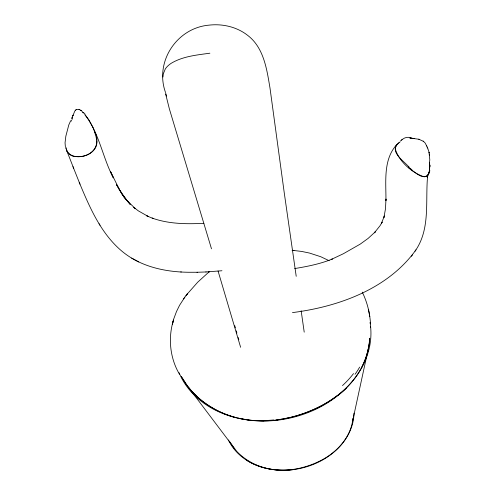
<?xml version="1.0" encoding="UTF-8"?>
<svg xmlns="http://www.w3.org/2000/svg" width="495" height="495" viewBox="0 0 495 495"><rect width="100%" height="100%" fill="white"/><g stroke="black" fill="none" stroke-linecap="round" stroke-linejoin="round"><path stroke-width="0.74" d="M429.753 166.766L429.505 170.175M165.565 92.639C154.366 61.986 176.696 27.986 208.915 25.152C222.676 23.55 237.154 26.928 248.057 35.671C263.928 48.052 266.861 69.473 269.992 88.023L284.266 192.926L296.214 276.309M369.536 340.362L369.647 338.252M162.979 77.028L163.282 73.891L165.311 68.96A27.151 16.236 -4.3 0 1 171.264 63.261C182.884 56.294 196.738 55.025 209.88 53.2M181.374 376.664L188.372 387.3L236.734 451.322A71.367 56.999 -12.3 0 0 246.887 459.83C263.272 470.801 284.396 472.521 303.113 467.342A71.169 56.838 -12.3 0 0 317.524 462.113C335.208 454.181 351.017 438.452 352.941 418.362M352.446 421.827L368.596 347.385L369.394 341.767M369.159 344.223L368.063 350.12L365.786 357.897M427.711 175.131C425.069 200.543 430.879 228.894 415.02 251.213M427.661 175.36L427.265 177.643L429.431 170.589L429.425 162.447M368.596 347.385C363.608 375.699 340.758 397.151 315.488 408.647A108.226 86.433 -12.3 0 1 293.578 416.598C265.116 424.475 232.99 421.858 208.073 405.176A108.529 86.675 -12.3 0 1 192.629 392.238L188.372 387.3M408.381 167.861L408.777 166.394M73.087 115.125L72.833 115.842L74.807 111.078L76.44 109.42M428.93 172.854L428.057 174.723L426.628 176.14A7.963 5.129 44.2 0 1 424.92 176.678M72.969 115.465L71.874 118.256M429.023 172.551C428.082 177.711 422.093 177.309 418.671 174.939A22.151 15.673 48.3 0 1 417.365 174.19L412.019 170.286M364.295 361.802L361.61 367.63M71.769 118.441L72.276 117.235M71.218 121.17L71.614 120.297M70.68 120.681L68.793 124.926L65.847 136.181L65.049 142.789L65.371 146.774M72.035 119.431L72.487 118.559M399.143 142.511C387.733 152.107 404.879 160.999 410.058 168.43M184.845 297.13L179.561 305.297L176.48 311.584L173.677 319.096L172.415 324.25L173.467 320.048C167.935 337.936 169.884 358.034 179.462 374.214M292.465 312.599C338.456 306.782 388.117 288.931 415.967 249.845M411.475 256.292L412.391 254.975M185.922 295.577L187.308 293.943L183.527 298.887M186.751 294.593L197.753 282.15L209.348 271.619M396.421 145.004C382.938 160.108 386.162 182.08 385.927 200.654L385.976 199.021L385.487 208.816L383.916 217.565L384.386 215.975L381.329 223.585L382.196 222.106L380.012 225.769L374.375 232.829L375.538 231.592L368.101 238.423L360.236 244.109L343.313 253.762L331.18 259.485L332.349 259.015C320.296 263.922 307.463 266.471 294.667 268.568M75.71 109.933L75.234 110.459M400.443 141.007C403.134 138.309 407.632 135.748 410.887 138.278L410.213 137.975L411.252 138.247L410.039 138.043L419.117 139.287M209.484 271.507L208.482 272.324L209.428 271.582M402.076 139.658L401.525 140.091M337.559 395.412C322.975 406.463 305.842 413.981 288.022 417.972M398.951 142.82L396.278 145.165L395.307 147.844A12.004 8.26 39.4 0 0 395.276 149.044C399.242 161.63 411.481 172.421 423.769 176.715A8.83 5.81 46.5 0 0 424.951 176.74M399.453 142.3L400.09 141.91M76.335 109.463L79.033 109.333L82.51 111.561M276.031 420.026L278.407 419.717M205.827 271.965L221.958 270.746M203.872 223.301C186.547 224.21 168.684 224.025 152.163 218.097L153.326 218.567L146.873 215.907L148.116 216.426L138.359 210.87L133.786 207.405L135.222 208.519L127.079 200.636L123.428 196.243L126.559 200.036L119.654 190.024L122.977 195.735L116.325 184.338L119.666 190.086L110.503 171.511L113.367 177.891C102.576 157.589 99.334 133.149 84.973 114.859M197.004 272.269L206.112 271.959M263.872 420.886L249.61 420.243L238.144 418.157M197.418 272.262L188.88 272.269C164.953 272.052 139.906 266.582 121.318 250.68C101.036 233.374 90.016 208.178 79.973 184.14L79.237 182.309M180.687 271.947L181.368 271.972M292.075 250.278L301.746 251.448L309.474 253.056L320.704 256.707L329.181 260.729M292.545 250.359L293.956 250.458L292.452 250.346M413.504 138.402L411.029 138.229L414.717 138.495L413.35 138.377M235.923 417.594C221.308 413.801 207.665 406.376 196.54 396.173M418.758 139.188L423.664 141.452M79.033 109.333L79.738 109.612M82.424 112.396L82.77 112.588M138.724 261.942L131.639 258.093M81.372 110.589L80.691 110.125M82.931 112.699L83.426 113.064M423.194 141.094L425.087 142.956L426.702 145.963L426.461 145.382M192.252 391.867L186.046 384.182L181.226 376.466M84.892 114.506L88.815 119.79L92.763 127.079M123.428 196.243L130.173 204.373L127.079 200.636M233.931 448.074L229.686 441.676M99.037 223.734L100.009 225.244M427.94 148.952L429.01 152.021L429.846 160.293M362.247 292.112C367.698 303.051 370.427 315.265 370.662 327.467M427.884 148.828L426.572 145.66M65.897 147.597C68.731 163.783 98.79 156.476 96.754 140.976M66.38 149.7L73.718 168.467M72.982 166.636L79.973 184.14M427.197 147.176L427.148 147.046M94.483 131.119C101.753 145.122 91.977 157.565 76.886 156.637C72.239 156.915 67.295 154.18 66.293 149.385M211.495 248.824L169.352 108.832L165.67 94.1M218.066 271.037L240.626 347.292M234.754 325.673L235.391 327.888M236.251 330.839L236.888 333.055M238.175 337.491L238.813 339.706M95.547 134.263L96.704 140.135M165.745 93.326L166.481 96.08M65.909 147.659L66.076 148.525M369.815 316.651L368.558 309.821M429.19 153.11L429.06 152.373L429.122 152.745M301.146 310.73L304.215 332.151M429.388 154.836L429.326 154.31L429.431 155.238M429.431 160.782L429.753 165.472M353.987 413.102A65.216 52.086 -12.3 0 1 300.112 468.449A65.216 52.086 -12.3 0 1 228.473 439.987M293.238 469.631A65.21 52.093 -12.3 0 1 246.43 460.115M370.031 322.462A99.173 79.206 -12.3 0 1 370.254 323.86M370.607 326.669A99.173 79.206 -12.3 0 1 292.044 417.601A99.173 79.206 -12.3 0 1 179.079 372.723M369.777 338.332A111.276 88.951 -10.8 0 1 369.214 344.229M365.718 357.885A113.739 93.963 -1.4 0 1 364.221 361.783M359.642 367.117A81.23 62.376 -18.3 0 1 355.057 374.263M353.51 373.583A89.255 68.242 -17.9 0 1 342.484 385.58M346.302 388.167A95.102 76.744 -11.3 0 1 337.714 395.548M288.003 417.885A102.168 82.517 -12.4 0 1 278.4 419.63M273.611 419.958A102.991 82.919 -12.4 0 1 263.897 420.558M196.725 396.05A98.61 76.818 -7 0 1 192.419 391.768M83.346 112.47A9.3 3.929 61.8 0 1 84.954 113.943M92.819 127.054A81.694 64.43 -25.7 0 1 95.288 134.349M412.199 170.125A25.944 21.823 24.9 0 1 410.25 168.288M429.827 170.503A18.705 9.343 72 0 1 429.171 173.188M430.106 165.274A39.798 24.144 -58.1 0 1 430.124 166.58M411.203 138.21L410.101 138L411.252 138.247"/></g></svg>
